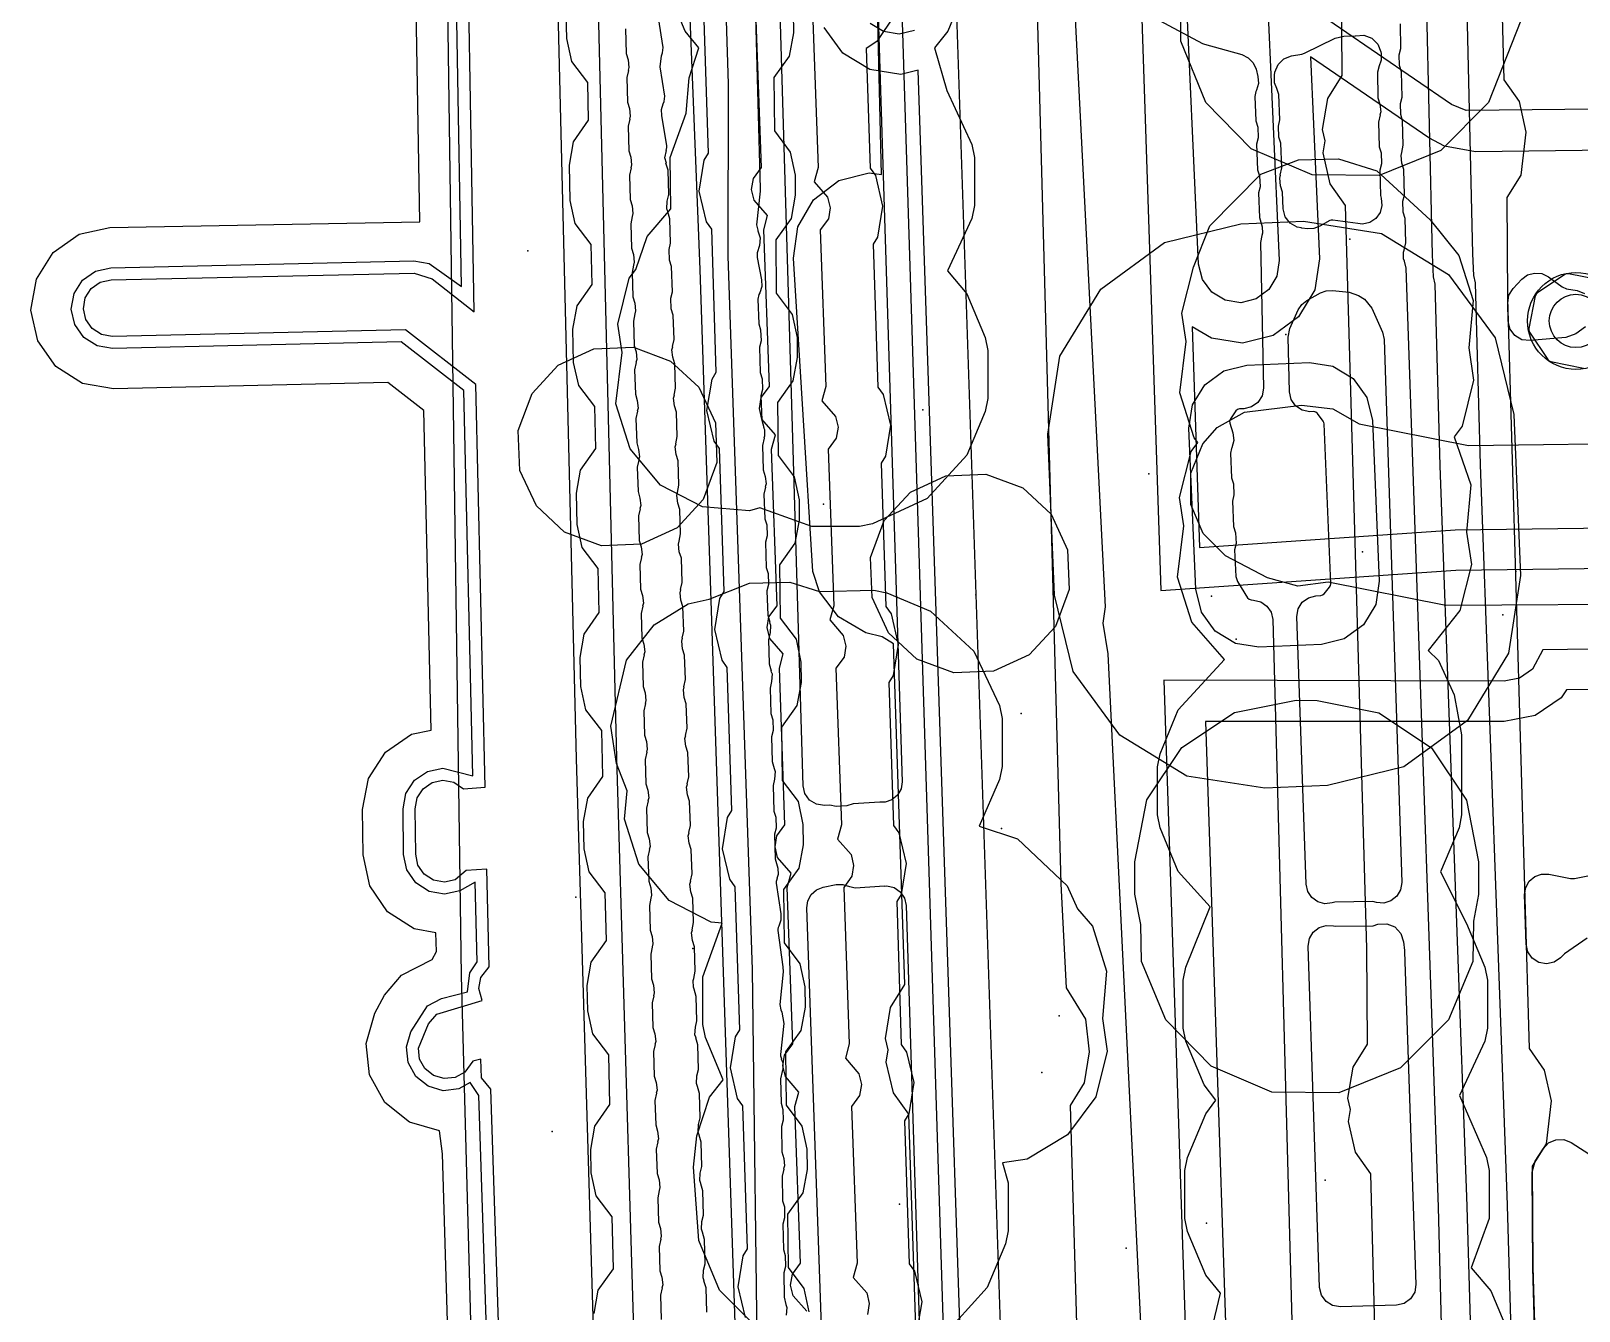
# Model space of a CAD drawing. Header units: metres. Extents: x 17722 to 17999, y 13535 to 15917.
# Drawn here: x 17756.97 to 17795.33, y 15002.3 to 15034.01 of the extents above; entities that cross this region are included whole.
import ezdxf

# ---------------------------------------------------------------- set-up
doc = ezdxf.new("R2010")
doc.units = ezdxf.units.M
for name, color, linetype in [('AI_GREENING_ALLOWED_ZONE', 4, 'Continuous'), ('AI_GREENING_EXCLUSIONS', 1, 'Continuous'), ('AI_GREENING_LAWN', 82, 'Continuous'), ('AI_GREENING_REJECTED', 6, 'Continuous'), ('AI_GREENING_SHRUBS', 92, 'Continuous')]:
    doc.layers.add(name, color=color, linetype=linetype)

# ---------------------------------------------------------------- blocks, each defined once
blk = doc.blocks.new('AI_SHRUB')
for radius in [1, 0.55]:
    blk.add_circle((0, 0), radius)

msp = doc.modelspace()

# ---------------------------------------------------------------- linework, layer by layer
at = {"layer": 'AI_GREENING_ALLOWED_ZONE'}
for points in [[(17795.489, 15026.679), (17795.252, 15026.509), (17795.005, 15026.417), (17794.116, 15026.338), (17793.915, 15026.361), (17793.739, 15026.463), (17793.618, 15026.625), (17793.572, 15026.823), (17793.56, 15027.274), (17793.592, 15027.465), (17793.695, 15027.63), (17793.91, 15027.858), (17794.055, 15027.965), (17794.228, 15028.013), (17794.407, 15027.998), (17794.569, 15027.919), (17794.914, 15027.668), (17795.017, 15027.624), (17795.284, 15027.577), (17795.284, 15027.577), (17795.465, 15027.507)], [(17795.528, 15011.535), (17794.966, 15011.149), (17794.873, 15011.053), (17794.873, 15011.053), (17794.713, 15010.943), (17794.524, 15010.902), (17794.333, 15010.936), (17794.169, 15011.04), (17794.058, 15011.198), (17794.015, 15011.387), (17793.979, 15012.618), (17794.006, 15012.794), (17794.093, 15012.95), (17794.23, 15013.066), (17794.398, 15013.126), (17794.577, 15013.123), (17795.12, 15013.015), (17795.216, 15013.015), (17795.879, 15013.146)], [(17796.913, 14996.158), (17795.296, 14996.137), (17795.106, 14996.172), (17794.944, 14996.276), (17794.833, 14996.433), (17794.79, 14996.621), (17794.713, 14999.091), (17794.706, 14999.139), (17794.547, 14999.828), (17794.507, 14999.916), (17794.362, 15000.118), (17794.295, 15000.249), (17794.269, 15000.394), (17794.18, 15003.381), (17794.18, 15003.393), (17794.166, 15005.742), (17794.243, 15006.011), (17794.439, 15006.323), (17794.439, 15006.323), (17794.575, 15006.466), (17794.755, 15006.545), (17794.951, 15006.549), (17795.134, 15006.476), (17795.687, 15006.117)]]:
    msp.add_lwpolyline(points, dxfattribs=at)
at = {"layer": 'AI_GREENING_EXCLUSIONS'}
for points in [[(17772.863, 15045.338), (17773.548, 15028.098), (17774.647, 14995.029), (17774.781, 14984.152), (17774.813, 14983.142), (17774.794, 14983.049), (17774.852, 14978.341), (17775.698, 14978.336), (17775.679, 14978.929), (17775.743, 14979.313), (17775.88, 14979.533), (17775.728, 14979.744), (17775.64, 14980.124), (17775.161, 14996.271), (17774.988, 14999.634), (17774.848, 15010.757), (17774.251, 15028.433), (17774.256, 15032.7), (17774.157, 15035.844)], [(17781.8, 14977.696), (17779.638, 15042.595)], [(17793.25, 15040.988), (17793.464, 15032.796), (17793.841, 15032.261), (17794.013, 15031.5), (17793.889, 15030.435), (17793.54, 15029.88), (17793.555, 15027.379), (17794.089, 15008.804), (17794.466, 15008.269), (17794.639, 15007.508), (17794.515, 15006.443), (17794.165, 15005.888), (17794.18, 15003.387), (17794.588, 14989.723), (17794.965, 14989.189), (17795.138, 14988.428), (17795.014, 14987.363), (17794.664, 14986.807), (17794.68, 14984.307), (17795.217, 14965.731), (17795.594, 14965.197)], [(17768.707, 14988.19), (17768.071, 15007.644), (17767.858, 15007.96), (17767.572, 15007.802), (17767.184, 15007.759), (17766.81, 15007.868), (17766.505, 15008.112), (17766.317, 15008.454), (17766.274, 15008.842), (17766.382, 15009.216), (17766.801, 15009.858), (17767.143, 15010.046), (17767.787, 15010.209), (17767.844, 15010.675), (17768.025, 15010.948), (17767.979, 15012.928), (17767.6, 15012.707), (17767.219, 15012.626), (17766.835, 15012.697), (17766.508, 15012.909), (17766.287, 15013.231), (17766.206, 15013.612), (17766.191, 15014.737), (17766.262, 15015.121), (17766.474, 15015.448), (17766.796, 15015.669), (17767.177, 15015.751), (17767.918, 15015.554), (17767.699, 15025.104), (17766.149, 15026.305), (17758.995, 15026.141), (17758.611, 15026.209), (17758.282, 15026.418), (17758.057, 15026.737), (17757.973, 15027.118), (17758.04, 15027.503), (17758.249, 15027.832), (17758.569, 15028.056), (17758.95, 15028.141), (17766.458, 15028.312), (17766.843, 15028.245), (17767.643, 15027.677), (17767.429, 15039.904)], [(17769.007, 14988.195), (17768.367, 15007.798), (17768.135, 15008.076), (17768.118, 15008.54), (17767.921, 15008.491), (17767.721, 15008.22), (17767.481, 15008.088), (17767.21, 15008.058), (17766.948, 15008.134), (17766.734, 15008.305), (17766.603, 15008.544), (17766.573, 15008.816), (17766.824, 15009.415), (17767.028, 15009.655), (17768.149, 15009.99), (17768.07, 15010.294), (17768.122, 15010.562), (17768.327, 15010.827), (17768.271, 15013.249), (17767.756, 15013.213), (17767.482, 15012.983), (17767.215, 15012.926), (17766.946, 15012.975), (17766.717, 15013.124), (17766.562, 15013.349), (17766.506, 15013.616), (17766.491, 15014.741), (17766.54, 15015.01), (17766.689, 15015.239), (17766.914, 15015.394), (17767.181, 15015.451), (17767.45, 15015.401), (17767.689, 15015.237), (17768.224, 15015.274), (17767.996, 15025.253), (17766.249, 15026.607), (17758.988, 15026.441), (17758.719, 15026.488), (17758.489, 15026.635), (17758.332, 15026.859), (17758.273, 15027.125), (17758.32, 15027.394), (17758.466, 15027.625), (17758.69, 15027.782), (17758.956, 15027.841), (17766.465, 15028.012), (17766.91, 15027.866), (17767.957, 15027.055), (17767.729, 15039.91)], [(17767.707, 14988.174), (17767.166, 15006.192), (17767.098, 15006.763), (17766.349, 15006.98), (17765.74, 15007.468), (17765.363, 15008.152), (17765.277, 15008.927), (17765.495, 15009.677), (17765.73, 15010.122), (17766.157, 15010.623), (17766.91, 15011.01), (17767.018, 15011.204), (17767.008, 15011.667), (17766.465, 15011.768), (17765.81, 15012.193), (17765.368, 15012.836), (17765.206, 15013.599), (17765.191, 15014.724), (17765.333, 15015.491), (17765.758, 15016.146), (17766.401, 15016.588), (17766.891, 15016.692), (17766.71, 15024.605), (17765.817, 15025.297), (17759.018, 15025.142), (17758.249, 15025.276), (17757.591, 15025.695), (17757.143, 15026.334), (17756.973, 15027.095), (17757.108, 15027.864), (17757.526, 15028.523), (17758.165, 15028.971), (17758.927, 15029.141), (17766.609, 15029.282), (17766.429, 15039.882)], [(17779.289, 14989.821), (17778.725, 15007.175), (17778.34, 15007.709), (17778.161, 15008.469), (17778.21, 15008.771), (17778.144, 15009.05), (17778.268, 15009.82), (17778.62, 15010.391), (17778.345, 15018.831), (17778.059, 15018.998), (17777.654, 15019.099), (17776.981, 15019.493), (17776.509, 15020.115), (17776.342, 15020.623), (17775.863, 15028.383), (17775.97, 15029.156), (17776.364, 15029.829), (17776.986, 15030.301), (17777.741, 15030.498), (17778.05, 15030.456), (17777.874, 15037.718)], [(17789.057, 14869.027), (17785.935, 14961.593), (17786.063, 14962.553), (17786.398, 14963.136), (17787.02, 14963.814), (17787.02, 14965.527), (17786.931, 14966.256), (17787.012, 14966.699), (17786.948, 14971.205), (17786.839, 14972.021), (17786.904, 14972.374), (17786.872, 14973.096), (17786.393, 14973.594), (17785.985, 14974.216), (17785.768, 14975.066), (17785.227, 14986.958), (17785.093, 14987.763), (17785.147, 14988.126), (17783.661, 15018.578), (17783.538, 15019.342), (17783.598, 15019.747), (17782.707, 15037.238)], [(17784.412, 15036.803), (17784.963, 15020.147), (17792.276, 15020.652), (17799.898, 15020.752)], [(17801.047, 15034.046), (17801.374, 15033.833), (17801.595, 15033.512), (17801.676, 15033.13), (17801.605, 15032.747), (17801.392, 15032.419), (17801.071, 15032.198), (17800.689, 15032.117), (17792.528, 15032.034), (17792.169, 15032.187), (17787.582, 15035.33), (17787.901, 15028.322), (17787.842, 15027.936), (17787.641, 15027.602), (17787.326, 15027.371), (17786.948, 15027.277), (17786.562, 15027.336), (17786.228, 15027.538), (17785.997, 15027.852), (17785.903, 15028.231), (17785.561, 15035.752)], [(17771.404, 14985.296), (17770.489, 15015.977), (17770.011, 15035.528)], [(17772.438, 14984.05), (17771.489, 15016.006), (17771.011, 15035.558)], [(17781.881, 15035.402), (17782.491, 15012.887), (17782.625, 15010.308), (17783.098, 15009.531), (17783.193, 15008.718), (17783.066, 15007.95), (17782.72, 15007.392), (17783.16, 14992.317)], [(17780.139, 15035.089), (17779.686, 15034.005), (17779.361, 15033.594), (17779.665, 15032.53), (17780.286, 15031.198), (17780.351, 15030.876), (17780.351, 15029.688), (17780.286, 15029.366), (17779.684, 15028.063), (17780.162, 15027.5), (17780.615, 15026.416), (17780.68, 15026.094), (17780.68, 15024.906), (17780.615, 15024.584), (17780.162, 15023.501), (17779.174, 15022.427), (17777.827, 15021.796), (17777.505, 15021.731), (17776.317, 15021.731), (17775.029, 15022.2), (17774.774, 15022.12), (17773.608, 15022.22), (17772.569, 15022.759), (17771.816, 15023.655), (17771.462, 15024.771), (17771.617, 15026.041), (17771.513, 15026.747), (17771.798, 15027.882), (17771.96, 15028.1), (17772.241, 15028.916), (17772.83, 15029.605), (17772.813, 15030.876), (17773.203, 15031.975), (17773.281, 15032.847), (17773.517, 15033.587), (17773.184, 15034.005), (17772.731, 15035.089)], [(17790.583, 14989.831), (17790.168, 15005.696), (17789.787, 15006.233), (17789.613, 15006.994), (17789.665, 15007.296), (17789.6, 15007.575), (17789.729, 15008.345), (17790.085, 15008.913), (17790.073, 15011.283), (17789.543, 15029.688), (17789.162, 15030.225), (17788.988, 15030.986), (17789.039, 15031.288), (17788.975, 15031.567), (17789.104, 15032.336), (17789.459, 15032.905), (17789.447, 15035.275)], [(17770.929, 15002.239), (17771.03, 15002.815), (17771.405, 15003.35), (17771.377, 15004.637), (17770.98, 15005.156), (17770.853, 15005.727), (17770.841, 15006.302), (17770.943, 15006.879), (17771.317, 15007.414), (17771.29, 15008.651), (17770.893, 15009.169), (17770.766, 15009.741), (17770.753, 15010.366), (17770.855, 15010.942), (17771.229, 15011.478), (17771.203, 15012.664), (17770.806, 15013.183), (17770.68, 15013.754), (17770.665, 15014.429), (17770.767, 15015.006), (17771.141, 15015.541), (17771.116, 15016.678), (17770.719, 15017.196), (17770.593, 15017.768), (17770.577, 15018.493), (17770.679, 15019.069), (17771.053, 15019.605), (17771.03, 15020.691), (17770.633, 15021.21), (17770.506, 15021.781), (17770.489, 15022.557), (17770.591, 15023.133), (17770.965, 15023.668), (17770.943, 15024.705), (17770.546, 15025.224), (17770.419, 15025.795), (17770.401, 15026.62), (17770.503, 15027.197), (17770.877, 15027.732), (17770.856, 15028.718), (17770.459, 15029.237), (17770.332, 15029.809), (17770.313, 15030.684), (17770.415, 15031.26), (17770.789, 15031.796), (17770.769, 15032.732), (17770.372, 15033.251), (17770.246, 15033.822), (17770.226, 15034.748)], [(17792.54, 15034.891), (17792.69, 15028.485), (17792.71, 15027.948), (17792.758, 15027.768), (17792.88, 15023.26), (17793.545, 15004.936), (17793.545, 15004.917), (17793.545, 15004.917), (17793.545, 15004.916), (17794.162, 14983.951), (17794.13, 14983.786), (17794.136, 14983.598), (17793.722, 14981.799), (17793.088, 14980.281), (17792.219, 14978.879), (17791.15, 14977.645), (17790.107, 14976.779), (17789.318, 14976.385), (17789.118, 14976.117), (17788.606, 14975.723), (17788.083, 14975.488), (17788.762, 14975.421), (17789.769, 14975.17), (17791.092, 14974.577)], [(17791.54, 15034.877), (17791.69, 15028.461), (17791.71, 15027.914), (17791.758, 15027.737), (17791.88, 15023.233), (17792.545, 15004.901), (17792.546, 15004.892), (17792.546, 15004.892), (17792.546, 15004.892), (17793.162, 14983.936)], [(17774.675, 15002.139), (17774.496, 15002.898), (17774.621, 15003.668), (17774.727, 15003.841), (17774.613, 15007.384), (17774.482, 15007.567), (17774.302, 15008.326), (17774.427, 15009.097), (17774.534, 15009.269), (17774.42, 15012.812), (17774.288, 15012.995), (17774.109, 15013.754), (17774.234, 15014.525), (17774.34, 15014.697), (17774.226, 15018.24), (17774.095, 15018.423), (17773.915, 15019.182), (17774.04, 15019.953), (17774.147, 15020.125), (17774.033, 15023.668), (17773.901, 15023.851), (17773.722, 15024.611), (17773.847, 15025.381), (17773.953, 15025.554), (17773.839, 15029.096), (17773.708, 15029.279), (17773.528, 15030.039), (17773.653, 15030.809), (17773.76, 15030.982), (17773.646, 15034.525)], [(17776.192, 15002.294), (17775.858, 15002.679), (17775.795, 15002.944), (17775.839, 15003.214), (17776.041, 15003.489), (17775.902, 15007.368), (17775.999, 15007.722), (17775.664, 15008.107), (17775.602, 15008.373), (17775.645, 15008.642), (17775.847, 15008.917), (17775.709, 15012.796), (17775.805, 15013.151), (17775.471, 15013.535), (17775.408, 15013.801), (17775.452, 15014.07), (17775.654, 15014.345), (17775.515, 15018.224), (17775.612, 15018.579), (17775.277, 15018.963), (17775.215, 15019.229), (17775.258, 15019.498), (17775.46, 15019.773), (17775.322, 15023.652), (17775.418, 15024.007), (17775.084, 15024.391), (17775.021, 15024.657), (17775.065, 15024.926), (17775.267, 15025.201), (17775.129, 15029.08), (17775.225, 15029.435), (17774.89, 15029.819), (17774.828, 15030.085), (17774.871, 15030.355), (17775.073, 15030.629), (17774.935, 15034.508)], [(17775.857, 15034.46), (17775.863, 15033.96), (17775.756, 15033.384), (17775.376, 15032.853), (17775.392, 15031.533), (17775.784, 15031.01), (17775.905, 15030.438), (17775.911, 15029.938), (17775.804, 15029.362), (17775.425, 15028.831), (17775.44, 15027.511), (17775.833, 15026.989), (17775.954, 15026.416), (17775.96, 15025.916), (17775.852, 15025.341), (17775.473, 15024.809), (17775.489, 15023.489), (17775.881, 15022.967), (17776.002, 15022.394), (17776.008, 15021.894), (17775.901, 15021.319), (17775.521, 15020.787), (17775.537, 15019.467), (17775.929, 15018.945), (17776.05, 15018.372), (17776.056, 15017.872), (17775.949, 15017.297), (17775.57, 15016.765), (17775.585, 15015.446), (17775.978, 15014.923), (17776.099, 15014.35), (17776.105, 15013.85), (17775.997, 15013.275), (17775.618, 15012.743), (17775.634, 15011.424), (17776.026, 15010.901), (17776.147, 15010.329), (17776.153, 15009.829), (17776.046, 15009.253), (17775.666, 15008.722), (17775.682, 15007.402), (17776.074, 15006.879), (17776.195, 15006.307), (17776.201, 15005.807), (17776.094, 15005.231), (17775.715, 15004.7), (17775.73, 15003.38), (17776.123, 15002.858), (17776.244, 15002.285)], [(17776.336, 15034.501), (17776.474, 15030.629), (17776.378, 15030.274), (17776.712, 15029.89), (17776.775, 15029.624), (17776.731, 15029.354), (17776.529, 15029.08), (17776.668, 15025.201), (17776.571, 15024.846), (17776.906, 15024.462), (17776.969, 15024.196), (17776.925, 15023.926), (17776.723, 15023.652), (17776.861, 15019.773), (17776.765, 15019.418), (17777.099, 15019.034), (17777.162, 15018.768), (17777.118, 15018.498), (17776.916, 15018.224), (17777.055, 15014.345), (17776.958, 15013.99), (17777.293, 15013.606), (17777.356, 15013.34), (17777.312, 15013.07), (17777.11, 15012.796), (17777.248, 15008.917), (17777.152, 15008.562), (17777.486, 15008.177), (17777.549, 15007.912), (17777.505, 15007.642), (17777.303, 15007.368), (17777.442, 15003.489), (17777.345, 15003.134), (17777.68, 15002.749), (17777.743, 15002.484), (17777.699, 15002.214)], [(17778.367, 15034.399), (17777.934, 15033.75), (17777.67, 15033.574), (17777.763, 15030.613), (17777.895, 15030.43), (17778.074, 15029.67), (17777.949, 15028.9), (17777.843, 15028.727), (17777.957, 15025.184), (17778.088, 15025.002), (17778.268, 15024.242), (17778.143, 15023.472), (17778.036, 15023.299), (17778.15, 15019.756), (17778.282, 15019.574), (17778.461, 15018.814), (17778.336, 15018.044), (17778.23, 15017.871), (17778.344, 15014.328), (17778.475, 15014.146), (17778.655, 15013.386), (17778.53, 15012.616), (17778.423, 15012.443), (17778.537, 15008.9), (17778.669, 15008.717), (17778.848, 15007.958), (17778.723, 15007.188), (17778.617, 15007.015), (17778.731, 15003.472), (17778.862, 15003.289), (17779.042, 15002.53), (17778.917, 15001.76)], [(17778.862, 15034.022), (17778.483, 15033.93), (17778.098, 15033.991), (17777.765, 15034.194)], [(17780.766, 14978.675), (17778.954, 15033.035), (17778.523, 15032.931), (17777.753, 15033.052), (17777.087, 15033.459), (17776.627, 15034.09)], [(17800.703, 15031.117), (17792.761, 15031.012), (17791.994, 15031.154), (17791.604, 15031.362), (17788.672, 15033.371), (17788.9, 15028.367), (17788.783, 15027.596), (17788.379, 15026.928), (17787.751, 15026.465), (17786.993, 15026.279), (17786.222, 15026.396), (17785.747, 15026.682), (17785.928, 15021.217), (17792.262, 15021.652), (17799.885, 15021.752)], [(17786.122, 15001.396), (17786.445, 15002.74), (17786.08, 15003.19), (17785.627, 15004.274), (17785.562, 15004.596), (17785.562, 15005.783), (17785.627, 15006.106), (17786.08, 15007.189), (17786.331, 15007.526), (17786.04, 15007.903), (17785.587, 15008.987), (17785.522, 15009.309), (17785.522, 15010.497), (17785.587, 15010.819), (17786.192, 15012.312), (17785.4, 15013.19), (17784.947, 15014.273), (17784.882, 15014.596), (17784.882, 15015.783), (17784.947, 15016.106), (17785.4, 15017.189), (17786.547, 15018.438), (17785.736, 15019.363), (17785.382, 15020.479), (17785.537, 15021.75), (17785.433, 15022.455), (17785.718, 15023.591), (17785.718, 15023.591), (17785.886, 15023.817), (17785.791, 15023.93), (17785.437, 15025.046), (17785.592, 15026.317), (17785.488, 15027.022), (17785.773, 15028.157), (17786.184, 15029.184), (17787.443, 15030.463), (17788.374, 15030.813), (17789.368, 15030.84), (17790.317, 15030.54), (17791.642, 15029.329), (17792.348, 15028.449), (17792.702, 15027.334), (17792.598, 15026.16), (17792.717, 15025.357), (17792.431, 15024.222), (17792.233, 15023.955), (17792.647, 15022.767), (17792.543, 15021.594), (17792.662, 15020.791), (17792.376, 15019.655), (17791.591, 15018.663), (17791.849, 15018.418), (17792.235, 15017.562), (17792.417, 15016.573), (17792.42, 15014.596), (17792.355, 15014.273), (17791.898, 15013.184), (17792.541, 15011.903), (17792.995, 15010.819), (17793.06, 15010.497), (17793.06, 15009.309), (17792.995, 15008.987), (17792.364, 15007.641), (17793.035, 15006.106), (17793.1, 15005.783), (17793.1, 15004.596), (17792.657, 15003.372), (17793.142, 15002.802), (17793.595, 15001.718)], [(17797.587, 15019.81), (17792.026, 15019.779), (17789.11, 15020.352), (17788.364, 15020.259), (17787.611, 15020.466), (17786.566, 15021.006), (17786.013, 15021.557), (17785.712, 15022.277), (17785.71, 15023.058), (17786.007, 15023.779), (17786.364, 15024.185), (17786.364, 15024.185), (17787.043, 15024.57), (17788.45, 15024.738), (17789.225, 15024.645), (17789.881, 15024.277), (17792.593, 15023.744), (17797.534, 15023.809)], [(17774.842, 15002.007), (17774.032, 15002.817), (17773.517, 15004.049), (17773.388, 15005.868), (17773.469, 15006.643), (17773.782, 15007.599), (17774.121, 15008.025), (17773.683, 15009.073), (17773.618, 15009.396), (17773.618, 15010.583), (17774.102, 15011.908), (17773.828, 15011.931), (17772.789, 15012.47), (17772.036, 15013.366), (17771.682, 15014.482), (17771.743, 15015.185), (17771.483, 15015.861), (17771.336, 15016.788), (17771.726, 15018.427), (17772.411, 15019.297), (17773.258, 15019.82), (17773.775, 15019.935), (17774.778, 15020.327), (17775.773, 15020.354), (17775.773, 15020.354), (17776.508, 15020.121), (17777.858, 15020.154), (17778.18, 15020.089), (17779.264, 15019.636), (17780.337, 15018.648), (17780.968, 15017.301), (17781.033, 15016.979), (17781.033, 15015.791), (17780.968, 15015.469), (17780.467, 15014.315), (17781.418, 15013.994), (17782.642, 15012.836), (17782.906, 15012.266), (17783.27, 15011.833), (17783.624, 15010.718), (17783.52, 15009.544), (17783.638, 15008.741), (17783.353, 15007.606), (17782.655, 15006.666), (17781.651, 15006.065), (17781.044, 15005.976), (17781.183, 15005.476), (17781.183, 15004.289), (17781.118, 15003.967), (17780.665, 15002.883), (17779.889, 15002.022)], [(17799.925, 15018.753), (17794.428, 15018.68), (17794.179, 15018.197), (17793.855, 15017.98), (17793.472, 15017.904), (17785.037, 15017.926), (17785.876, 14992.711), (17792.973, 14993.453), (17800.596, 14993.553)], [(17799.938, 15017.753), (17795.019, 15017.688), (17794.887, 15017.49), (17794.238, 15017.056), (17793.472, 15016.904), (17786.071, 15016.904), (17786.839, 14993.818), (17792.96, 14994.453), (17800.583, 14994.553)]]:
    msp.add_lwpolyline(points, dxfattribs=at)
for points in [[(17785.816, 15038.269), (17786.683, 15039.567), (17787.981, 15040.434), (17789.512, 15040.738), (17790.034, 15040.733), (17791.564, 15040.429), (17792.862, 15039.562), (17793.729, 15038.264), (17794.034, 15036.733), (17793.887, 15034.266), (17793.087, 15032.235), (17791.9, 15031.048), (17790.378, 15030.428), (17788.717, 15030.444), (17787.208, 15031.091), (17786.085, 15032.235), (17785.465, 15033.757), (17785.465, 15034.6), (17785.316, 15035.35), (17785.316, 15036.152), (17785.62, 15037.683), (17785.733, 15037.851), (17785.816, 15038.269)], [(17790.43, 15028.994), (17792.096, 15027.979), (17793.248, 15026.404), (17793.709, 15024.509), (17793.877, 15020.524), (17793.577, 15018.597), (17792.563, 15016.93), (17790.988, 15015.779), (17789.092, 15015.318), (17787.542, 15015.253), (17785.614, 15015.552), (17783.948, 15016.567), (17782.796, 15018.142), (17782.336, 15020.037), (17782.167, 15024.021), (17782.467, 15025.949), (17783.481, 15027.616), (17785.056, 15028.767), (17786.952, 15029.228), (17788.502, 15029.293), (17790.43, 15028.994)], [(17772.821, 15025.833), (17773.52, 15025.186), (17773.929, 15024.304), (17773.968, 15023.318), (17773.627, 15022.401), (17772.98, 15021.702), (17772.098, 15021.293), (17771.112, 15021.254), (17770.195, 15021.595), (17769.496, 15022.242), (17769.087, 15023.124), (17769.048, 15024.11), (17769.389, 15025.027), (17770.036, 15025.726), (17770.918, 15026.135), (17771.904, 15026.174), (17772.821, 15025.833)], [(17789.728, 15025.402), (17790.073, 15024.93), (17790.212, 15024.361), (17790.38, 15020.377), (17790.29, 15019.798), (17789.986, 15019.299), (17789.513, 15018.953), (17788.944, 15018.815), (17787.394, 15018.749), (17786.816, 15018.839), (17786.316, 15019.144), (17785.971, 15019.616), (17785.832, 15020.185), (17785.664, 15024.169), (17785.754, 15024.747), (17786.058, 15025.247), (17786.531, 15025.593), (17787.1, 15025.731), (17788.65, 15025.796), (17789.228, 15025.707), (17789.728, 15025.402)], [(17782.246, 15022.041), (17782.655, 15021.159), (17782.694, 15020.173), (17782.353, 15019.256), (17781.706, 15018.557), (17780.824, 15018.148), (17779.838, 15018.109), (17778.921, 15018.45), (17778.222, 15019.097), (17777.813, 15019.979), (17777.774, 15020.965), (17778.115, 15021.882), (17778.762, 15022.581), (17779.644, 15022.99), (17780.63, 15023.029), (17781.547, 15022.688), (17782.246, 15022.041)], [(17786.788, 15017.125), (17788.319, 15017.429), (17788.841, 15017.424), (17790.372, 15017.12), (17791.669, 15016.252), (17792.537, 15014.955), (17792.841, 15013.424), (17792.841, 15012.618), (17792.71, 15011.959), (17792.694, 15010.957), (17792.09, 15009.512), (17790.903, 15008.325), (17789.381, 15007.705), (17787.72, 15007.721), (17786.211, 15008.368), (17785.088, 15009.512), (17784.484, 15010.957), (17784.468, 15011.877), (17784.319, 15012.627), (17784.319, 15013.429), (17784.623, 15014.96), (17785.491, 15016.257), (17786.788, 15017.125)]]:
    msp.add_lwpolyline(points, close=True, dxfattribs=at)
at = {"layer": 'AI_GREENING_LAWN'}
for points in [[(17768.297, 14986.174), (17767.638, 15010.602), (17767.638, 15010.608), (17766.628, 15082.612)], [(17779.22, 15037.329), (17786, 15033.697), (17786.052, 15033.677), (17786.975, 15033.422), (17787.133, 15033.346), (17787.256, 15033.22), (17787.327, 15033.06), (17787.372, 15032.882), (17787.384, 15032.708), (17787.336, 15032.541), (17787.319, 15032.506), (17787.319, 15032.506), (17787.294, 15032.388), (17787.319, 15031.78), (17787.367, 15031.628), (17787.378, 15031.36), (17787.341, 15031.203), (17787.365, 15030.572), (17787.414, 15030.419), (17787.424, 15030.151), (17787.387, 15029.996), (17787.41, 15029.388), (17787.461, 15029.212), (17787.458, 15029.212), (17787.478, 15029.16), (17787.485, 15028.996), (17787.467, 15028.938), (17787.47, 15028.938), (17787.433, 15028.766), (17787.508, 15025.162), (17787.474, 15024.971), (17787.371, 15024.808), (17787.213, 15024.696), (17787.024, 15024.652), (17786.917, 15024.649), (17786.865, 15024.634), (17786.825, 15024.598), (17786.689, 15024.398), (17786.67, 15024.349), (17786.675, 15024.297), (17786.752, 15024.056), (17786.774, 15023.868), (17786.725, 15023.686), (17786.716, 15023.666), (17786.691, 15023.548), (17786.718, 15022.941), (17786.768, 15022.788), (17786.779, 15022.52), (17786.743, 15022.364), (17786.769, 15021.733), (17786.819, 15021.58), (17786.831, 15021.314), (17786.794, 15021.155), (17786.826, 15020.492), (17786.863, 15020.374), (17787.114, 15019.97), (17787.154, 15019.931), (17787.207, 15019.916), (17787.262, 15019.913), (17787.443, 15019.87), (17787.596, 15019.764), (17787.699, 15019.609), (17787.739, 15019.427), (17788.211, 15002.06)], [(17774.852, 15037.113), (17775.038, 15030.099), (17775.036, 15030.036), (17774.953, 15029.209), (17774.979, 15029.073), (17774.985, 15029.061), (17775.038, 15028.88), (17775.02, 15028.693), (17774.968, 15028.513), (17774.963, 15028.395), (17775.075, 15027.846), (17775.08, 15027.681), (17775.032, 15027.523), (17775.01, 15027.479), (17774.984, 15027.361), (17775.004, 15026.754), (17775.052, 15026.602), (17775.061, 15026.334), (17775.022, 15026.178), (17775.042, 15025.548), (17775.09, 15025.394), (17775.098, 15025.126), (17775.06, 15024.971), (17775.077, 15024.364), (17775.127, 15024.189), (17775.125, 15024.188), (17775.144, 15024.136), (17775.149, 15023.973), (17775.133, 15023.92), (17775.136, 15023.919), (17775.097, 15023.74), (17775.117, 15023.134), (17775.166, 15022.976), (17775.187, 15022.788), (17775.167, 15022.714), (17775.173, 15022.712), (17775.134, 15022.534), (17775.154, 15021.927), (17775.202, 15021.774), (17775.21, 15021.506), (17775.172, 15021.35), (17775.191, 15020.721), (17775.239, 15020.567), (17775.247, 15020.299), (17775.209, 15020.144), (17775.227, 15019.537), (17775.277, 15019.361), (17775.27, 15019.36), (17775.296, 15019.287), (17775.286, 15019.097), (17775.247, 15018.937), (17775.264, 15018.33), (17775.314, 15018.155), (17775.308, 15018.153), (17775.333, 15018.081), (17775.324, 15017.891), (17775.284, 15017.73), (17775.304, 15017.1), (17775.351, 15016.947), (17775.36, 15016.679), (17775.321, 15016.523), (17775.339, 15015.917), (17775.389, 15015.741), (17775.383, 15015.739), (17775.408, 15015.667), (17775.398, 15015.477), (17775.359, 15015.316), (17775.378, 15014.687), (17775.426, 15014.533), (17775.434, 15014.265), (17775.396, 15014.11), (17775.414, 15013.503), (17775.464, 15013.327), (17775.461, 15013.327), (17775.481, 15013.275), (17775.486, 15013.111), (17775.456, 15013.014), (17775.46, 15013.012), (17775.437, 15012.94), (17775.437, 15012.903), (17775.554, 15012.137), (17775.553, 15011.98), (17775.504, 15011.831), (17775.487, 15011.798), (17775.475, 15011.763), (17775.474, 15011.725), (17775.603, 15010.827), (17775.606, 15010.706), (17775.524, 15009.896), (17775.549, 15009.761), (17775.578, 15009.703), (17775.628, 15009.421), (17775.54, 15008.656), (17775.542, 15008.619), (17775.568, 15008.547), (17775.564, 15008.545), (17775.599, 15008.45), (17775.601, 15008.287), (17775.584, 15008.234), (17775.587, 15008.233), (17775.545, 15008.055), (17775.556, 15007.449), (17775.601, 15007.295), (17775.606, 15007.027), (17775.565, 15006.872), (17775.576, 15006.242), (17775.623, 15006.083), (17775.641, 15005.894), (17775.619, 15005.82), (17775.625, 15005.819), (17775.584, 15005.641), (17775.595, 15005.034), (17775.64, 15004.881), (17775.645, 15004.613), (17775.604, 15004.457), (17775.614, 15003.827), (17775.66, 15003.673), (17775.664, 15003.405), (17775.624, 15003.25), (17775.632, 15002.644), (17775.679, 15002.467), (17775.673, 15002.465), (17775.697, 15002.392), (17775.685, 15002.203)], [(17780.147, 14983.981), (17778.484, 15036.872)], [(17777.929, 15035.452), (17778.558, 15015.413), (17778.531, 15015.235), (17778.443, 15015.078), (17778.304, 15014.962), (17778.134, 15014.903), (17778.004, 15014.907), (17777.34, 15014.868), (17777.188, 15014.816), (17776.92, 15014.8), (17776.764, 15014.834), (17776.632, 15014.827), (17776.435, 15014.855), (17776.265, 15014.957), (17776.149, 15015.118), (17776.104, 15015.311), (17775.493, 15035.873)], [(17773.717, 15002.27), (17773.698, 15002.873), (17773.648, 15003.049), (17773.654, 15003.051), (17773.628, 15003.123), (17773.637, 15003.313), (17773.676, 15003.474), (17773.657, 15004.077), (17773.607, 15004.253), (17773.613, 15004.254), (17773.588, 15004.327), (17773.597, 15004.517), (17773.636, 15004.677), (17773.616, 15005.281), (17773.566, 15005.456), (17773.572, 15005.458), (17773.547, 15005.531), (17773.556, 15005.72), (17773.595, 15005.881), (17773.576, 15006.484), (17773.525, 15006.66), (17773.531, 15006.662), (17773.506, 15006.734), (17773.515, 15006.924), (17773.554, 15007.085), (17773.535, 15007.688), (17773.484, 15007.864), (17773.491, 15007.865), (17773.465, 15007.938), (17773.474, 15008.128), (17773.513, 15008.288), (17773.494, 15008.892), (17773.444, 15009.067), (17773.45, 15009.069), (17773.425, 15009.142), (17773.434, 15009.331), (17773.472, 15009.492), (17773.453, 15010.095), (17773.403, 15010.271), (17773.405, 15010.272), (17773.386, 15010.324), (17773.38, 15010.487), (17773.396, 15010.54), (17773.394, 15010.541), (17773.432, 15010.719), (17773.411, 15011.323), (17773.361, 15011.48), (17773.339, 15011.669), (17773.36, 15011.743), (17773.353, 15011.744), (17773.392, 15011.923), (17773.37, 15012.526), (17773.32, 15012.684), (17773.299, 15012.873), (17773.319, 15012.947), (17773.313, 15012.948), (17773.351, 15013.127), (17773.33, 15013.73), (17773.28, 15013.888), (17773.258, 15014.076), (17773.279, 15014.15), (17773.272, 15014.152), (17773.311, 15014.33), (17773.289, 15014.934), (17773.239, 15015.091), (17773.218, 15015.28), (17773.238, 15015.354), (17773.232, 15015.356), (17773.27, 15015.534), (17773.249, 15016.138), (17773.199, 15016.295), (17773.177, 15016.484), (17773.198, 15016.558), (17773.191, 15016.559), (17773.23, 15016.738), (17773.208, 15017.341), (17773.158, 15017.499), (17773.137, 15017.688), (17773.157, 15017.762), (17773.151, 15017.763), (17773.189, 15017.942), (17773.168, 15018.545), (17773.118, 15018.702), (17773.096, 15018.891), (17773.117, 15018.965), (17773.11, 15018.967), (17773.149, 15019.145), (17773.127, 15019.749), (17773.077, 15019.906), (17773.056, 15020.095), (17773.076, 15020.169), (17773.07, 15020.17), (17773.108, 15020.349), (17773.087, 15020.952), (17773.037, 15021.11), (17773.015, 15021.299), (17773.036, 15021.373), (17773.029, 15021.374), (17773.068, 15021.553), (17773.046, 15022.156), (17772.996, 15022.314), (17772.975, 15022.502), (17772.995, 15022.576), (17772.989, 15022.578), (17773.027, 15022.756), (17773.006, 15023.36), (17772.956, 15023.517), (17772.934, 15023.706), (17772.955, 15023.78), (17772.948, 15023.781), (17772.987, 15023.96), (17772.965, 15024.563), (17772.915, 15024.721), (17772.894, 15024.91), (17772.914, 15024.984), (17772.908, 15024.985), (17772.946, 15025.164), (17772.925, 15025.767), (17772.875, 15025.925), (17772.853, 15026.114), (17772.874, 15026.188), (17772.867, 15026.189), (17772.906, 15026.368), (17772.884, 15026.971), (17772.836, 15027.124), (17772.827, 15027.391), (17772.865, 15027.548), (17772.843, 15028.175), (17772.794, 15028.329), (17772.785, 15028.596), (17772.822, 15028.752), (17772.801, 15029.355), (17772.75, 15029.531), (17772.756, 15029.533), (17772.731, 15029.605), (17772.739, 15029.795), (17772.778, 15029.956), (17772.757, 15030.559), (17772.706, 15030.734), (17772.717, 15030.737), (17772.679, 15030.868), (17772.716, 15031.046), (17772.708, 15031.049), (17772.73, 15031.122), (17772.73, 15031.159), (17772.6, 15031.914), (17772.597, 15032.061), (17772.637, 15032.203), (17772.662, 15032.257), (17772.68, 15032.397), (17772.56, 15033.122), (17772.592, 15033.396), (17772.621, 15033.464), (17772.637, 15033.597), (17772.52, 15034.33)], [(17792.393, 14983.521), (17791.846, 15004.875), (17791.048, 15028.135), (17791, 15028.306), (17791.003, 15028.307), (17790.982, 15028.362), (17790.978, 15028.526), (17790.995, 15028.579), (17790.993, 15028.579), (17791.033, 15028.757), (17791.017, 15029.367), (17790.97, 15029.52), (17790.963, 15029.789), (17791.003, 15029.944), (17790.987, 15030.577), (17790.939, 15030.736), (17790.919, 15030.925), (17790.94, 15030.999), (17790.934, 15031), (17790.974, 15031.178), (17790.958, 15031.788), (17790.911, 15031.941), (17790.905, 15032.209), (17790.944, 15032.365), (17790.928, 15032.998), (17790.882, 15033.152), (17790.875, 15033.42), (17790.915, 15033.575), (17790.901, 15034.185)], [(17771.703, 15034.059), (17771.72, 15033.454), (17771.769, 15033.296), (17771.789, 15033.107), (17771.769, 15033.033), (17771.775, 15033.031), (17771.735, 15032.853), (17771.753, 15032.247), (17771.801, 15032.089), (17771.822, 15031.9), (17771.801, 15031.826), (17771.807, 15031.825), (17771.768, 15031.647), (17771.785, 15031.041), (17771.834, 15030.883), (17771.854, 15030.694), (17771.834, 15030.62), (17771.84, 15030.619), (17771.8, 15030.44), (17771.818, 15029.835), (17771.866, 15029.677), (17771.887, 15029.488), (17771.866, 15029.414), (17771.872, 15029.412), (17771.833, 15029.234), (17771.85, 15028.628), (17771.899, 15028.47), (17771.919, 15028.281), (17771.898, 15028.208), (17771.905, 15028.206), (17771.865, 15028.028), (17771.883, 15027.422), (17771.931, 15027.264), (17771.952, 15027.075), (17771.931, 15027.001), (17771.937, 15027), (17771.898, 15026.821), (17771.915, 15026.216), (17771.964, 15026.058), (17771.984, 15025.869), (17771.963, 15025.795), (17771.97, 15025.793), (17771.93, 15025.615), (17771.948, 15025.009), (17771.996, 15024.851), (17772.017, 15024.662), (17771.996, 15024.589), (17772.002, 15024.587), (17771.963, 15024.409), (17771.98, 15023.803), (17772.029, 15023.645), (17772.049, 15023.456), (17772.028, 15023.382), (17772.035, 15023.381), (17771.995, 15023.202), (17772.013, 15022.597), (17772.061, 15022.439), (17772.082, 15022.25), (17772.061, 15022.176), (17772.067, 15022.174), (17772.027, 15021.996), (17772.045, 15021.39), (17772.094, 15021.232), (17772.114, 15021.043), (17772.093, 15020.97), (17772.1, 15020.968), (17772.06, 15020.79), (17772.077, 15020.184), (17772.126, 15020.026), (17772.146, 15019.837), (17772.126, 15019.763), (17772.132, 15019.762), (17772.092, 15019.583), (17772.11, 15018.978), (17772.159, 15018.82), (17772.179, 15018.631), (17772.158, 15018.557), (17772.164, 15018.555), (17772.125, 15018.377), (17772.142, 15017.771), (17772.191, 15017.613), (17772.211, 15017.424), (17772.191, 15017.351), (17772.197, 15017.349), (17772.157, 15017.171), (17772.175, 15016.565), (17772.224, 15016.406), (17772.244, 15016.218), (17772.223, 15016.144), (17772.23, 15016.143), (17772.19, 15015.964), (17772.209, 15015.358), (17772.258, 15015.2), (17772.279, 15015.011), (17772.258, 15014.938), (17772.264, 15014.936), (17772.225, 15014.758), (17772.243, 15014.152), (17772.292, 15013.994), (17772.313, 15013.805), (17772.292, 15013.731), (17772.299, 15013.73), (17772.26, 15013.551), (17772.278, 15012.946), (17772.327, 15012.788), (17772.348, 15012.599), (17772.327, 15012.525), (17772.333, 15012.524), (17772.294, 15012.345), (17772.313, 15011.739), (17772.362, 15011.582), (17772.382, 15011.393), (17772.362, 15011.319), (17772.368, 15011.317), (17772.329, 15011.139), (17772.347, 15010.533), (17772.396, 15010.375), (17772.417, 15010.186), (17772.396, 15010.112), (17772.403, 15010.111), (17772.363, 15009.933), (17772.382, 15009.327), (17772.431, 15009.169), (17772.452, 15008.98), (17772.431, 15008.906), (17772.437, 15008.905), (17772.398, 15008.726), (17772.417, 15008.121), (17772.465, 15007.963), (17772.486, 15007.774), (17772.465, 15007.7), (17772.472, 15007.699), (17772.433, 15007.52), (17772.451, 15006.914), (17772.5, 15006.756), (17772.521, 15006.568), (17772.5, 15006.494), (17772.506, 15006.492), (17772.467, 15006.314), (17772.486, 15005.708), (17772.535, 15005.55), (17772.555, 15005.361), (17772.535, 15005.287), (17772.541, 15005.286), (17772.502, 15005.108), (17772.52, 15004.502), (17772.569, 15004.344), (17772.59, 15004.155), (17772.569, 15004.081), (17772.576, 15004.08), (17772.536, 15003.901), (17772.555, 15003.295), (17772.604, 15003.138), (17772.625, 15002.949), (17772.604, 15002.875), (17772.61, 15002.873), (17772.571, 15002.695), (17772.59, 15002.089)], [(17795.87, 15027.833), (17795.066, 15027.993), (17795.02, 15027.993), (17794.977, 15027.975), (17794.295, 15027.52), (17794.262, 15027.487), (17794.245, 15027.444), (17794.085, 15026.64), (17794.085, 15026.594), (17794.102, 15026.551), (17794.558, 15025.869), (17794.591, 15025.836), (17794.633, 15025.818), (17795.438, 15025.658)], [(17777.126, 14985.68), (17776.199, 15012.29), (17776.223, 15012.462), (17776.305, 15012.616), (17776.435, 15012.732), (17776.597, 15012.797), (17776.922, 15012.864), (17776.922, 15012.864), (17777.092, 15012.87), (17777.255, 15012.818), (17777.265, 15012.813), (17777.393, 15012.786), (17778.12, 15012.83), (17778.121, 15012.824), (17778.176, 15012.832), (17778.357, 15012.79), (17778.511, 15012.684), (17778.614, 15012.53), (17778.655, 15012.348), (17779.518, 14984.874)]]:
    msp.add_lwpolyline(points, dxfattribs=at)
for points in [[(17789.29, 15033.829), (17789.499, 15033.879), (17789.783, 15033.884), (17789.791, 15033.887), (17789.998, 15033.9), (17790.192, 15033.829), (17790.341, 15033.685), (17790.419, 15033.493), (17790.426, 15033.454), (17790.426, 15033.281), (17790.368, 15033.119), (17790.364, 15033.111), (17790.332, 15032.984), (17790.347, 15032.351), (17790.395, 15032.192), (17790.415, 15032.003), (17790.394, 15031.93), (17790.4, 15031.928), (17790.36, 15031.75), (17790.376, 15031.14), (17790.423, 15030.987), (17790.43, 15030.719), (17790.39, 15030.563), (17790.406, 15029.93), (17790.425, 15029.866), (17790.445, 15029.685), (17790.399, 15029.509), (17790.293, 15029.361), (17790.141, 15029.26), (17789.963, 15029.221), (17789.849, 15029.238), (17789.848, 15029.235), (17789.227, 15029.324), (17789.187, 15029.323), (17789.15, 15029.31), (17788.906, 15029.171), (17788.76, 15029.116), (17788.605, 15029.109), (17788.453, 15029.125), (17788.454, 15029.134), (17788.341, 15029.148), (17788.169, 15029.248), (17788.049, 15029.408), (17788.001, 15029.602), (17787.984, 15030.019), (17787.934, 15030.176), (17787.911, 15030.365), (17787.931, 15030.439), (17787.925, 15030.44), (17787.962, 15030.619), (17787.938, 15031.227), (17787.889, 15031.379), (17787.878, 15031.647), (17787.915, 15031.803), (17787.891, 15032.434), (17787.844, 15032.58), (17787.784, 15032.725), (17787.782, 15032.914), (17787.795, 15032.989), (17787.871, 15033.178), (17788.016, 15033.321), (17788.207, 15033.395), (17788.461, 15033.436), (17788.53, 15033.458), (17789.29, 15033.829)], [(17788.623, 15019.971), (17788.809, 15020.02), (17788.929, 15020.027), (17788.976, 15020.04), (17789.013, 15020.07), (17789.148, 15020.232), (17789.17, 15020.27), (17789.176, 15020.314), (17789.014, 15024.273), (17789.008, 15024.309), (17788.991, 15024.34), (17788.851, 15024.532), (17788.81, 15024.567), (17788.757, 15024.579), (17788.656, 15024.578), (17788.467, 15024.614), (17788.305, 15024.719), (17788.195, 15024.877), (17788.153, 15025.066), (17788.118, 15026.421), (17788.162, 15026.64), (17788.372, 15027.103), (17788.46, 15027.236), (17788.587, 15027.335), (17788.926, 15027.521), (17789.067, 15027.573), (17789.217, 15027.581), (17789.637, 15027.539), (17789.861, 15027.459), (17790.009, 15027.362), (17790.192, 15027.146), (17790.457, 15026.549), (17790.5, 15026.363), (17790.935, 15012.919), (17790.907, 15012.736), (17790.814, 15012.576), (17790.669, 15012.46), (17790.493, 15012.406), (17790.308, 15012.419), (17790.218, 15012.442), (17789.276, 15012.43), (17789.209, 15012.41), (17789.028, 15012.391), (17788.854, 15012.438), (17788.707, 15012.544), (17788.607, 15012.696), (17788.569, 15012.873), (17788.34, 15019.504), (17788.37, 15019.693), (17788.47, 15019.857), (17788.623, 15019.971)], [(17790.563, 15011.894), (17790.765, 15011.815), (17790.915, 15011.656), (17790.983, 15011.45), (17791.005, 15011.233), (17791.007, 15011.201), (17791.288, 15002.961), (17791.257, 15002.768), (17791.153, 15002.601), (17790.994, 15002.488), (17790.803, 15002.444), (17789.416, 15002.403), (17789.224, 15002.435), (17789.059, 15002.538), (17788.945, 15002.697), (17788.901, 15002.886), (17788.621, 15011.342), (17788.649, 15011.525), (17788.742, 15011.685), (17788.886, 15011.801), (17789.063, 15011.855), (17789.248, 15011.842), (17789.285, 15011.833), (17790.227, 15011.845), (17790.345, 15011.88), (17790.563, 15011.894)]]:
    msp.add_lwpolyline(points, close=True, dxfattribs=at)
at = {"layer": 'AI_GREENING_REJECTED'}
for p in [(17789.65, 15028.85), (17769.28, 15028.56), (17788.06, 15026.49), (17779.07, 15024.62), (17784.67, 15023.04), (17776.61, 15022.29), (17789.96, 15021.11), (17793.76, 15020.62), (17780.38, 15020.04), (17786.22, 15020.01), (17793.44, 15019.55), (17786.83, 15018.94), (17781.51, 15017.1), (17781.02, 15014.25), (17770.47, 15012.55), (17773.37, 15011.28), (17782.45, 15009.61), (17782.02, 15008.21), (17769.89, 15006.75), (17789.04, 15005.54), (17778.49, 15004.95), (17786.1, 15004.48), (17784.11, 15003.86)]:
    msp.add_point(p, dxfattribs=at)

# ---------------------------------------------------------------- block references
at = {"layer": 'AI_GREENING_SHRUBS', "xscale": 1.2, "yscale": 1.2}
msp.add_blockref('AI_SHRUB', (17795.252, 15026.826), dxfattribs=at)

doc.saveas('drawing.dxf')
